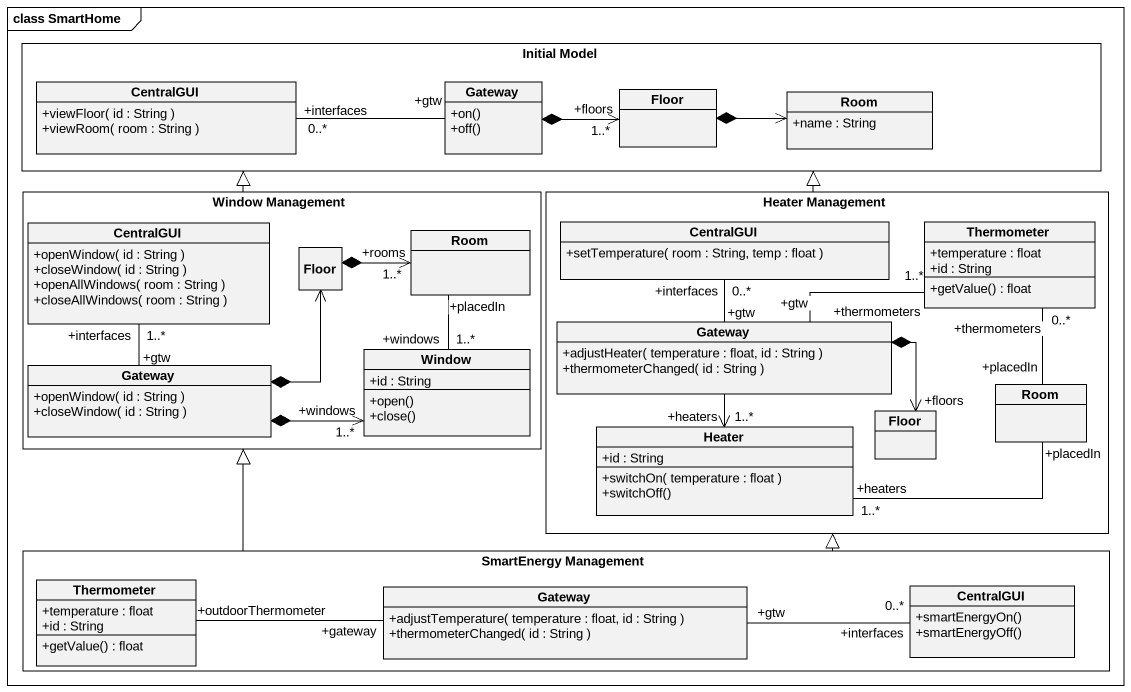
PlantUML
@startuml
mainframe class SmartHome
hide circle
hide empty members
skinparam classAttributeIconSize 0
rectangle "Initial Model" as Initial_Model {
  class CentralGUI {
    +viewFloor( id : String )
    +viewRoom( room : String )
  }
  class Gateway {
    +on()
    +off()
  }
  class Floor
  class Room {
    +name : String
  }
}
rectangle "Window Management" as Window_Management {
  class "CentralGUI" as CentralGUI_2 {
    +openWindow( id : String )
    +closeWindow( id : String )
    +openAllWindows( room : String )
    +closeAllWindows( room : String )
  }
  class "Room" as Room_2
  class "Floor" as Floor_2
  class Window {
    +id : String
    +open()
    +close()
  }
  class "Gateway" as Gateway_3 {
    +openWindow( id : String )
    +closeWindow( id : String )
  }
}
rectangle "Heater Management" as Heater_Management {
  class "CentralGUI" as CentralGUI_3 {
    +setTemperature( room : String, temp : float )
  }
  class Thermometer {
    +temperature : float
    +id : String
    +getValue() : float
  }
  class "Gateway" as Gateway_2 {
    +adjustHeater( temperature : float, id : String )
    +thermometerChanged( id : String )
  }
  class "Room" as Room_3
  class Heater {
    +id : String
    +switchOn( temperature : float )
    +switchOff()
  }
  class "Floor" as Floor_3
}
rectangle "SmartEnergy Management" as SmartEnergy_Management {
  class "Thermometer" as Thermometer_2 {
    +temperature : float
    +id : String
    +getValue() : float
  }
  class "Gateway" as Gateway_4 {
    +adjustTemperature( temperature : float, id : String )
    +thermometerChanged( id : String )
  }
  class "CentralGUI" as CentralGUI_4 {
    +smartEnergyOn()
    +smartEnergyOff()
  }
}
CentralGUI "+interfaces\n0..*" -right- "+gtw" Gateway
Gateway *-right-> "+floors\n1..*" Floor
Floor *-right-> Room
Window_Management -up-|> Initial_Model
CentralGUI_2 "1..*\n+interfaces" -- "+gtw" Gateway_3
Room_2 "+placedIn" -- "+windows\n1..*" Window
Heater_Management -up-|> Initial_Model
CentralGUI_3 "+interfaces\n0..*" -- "+gtw" Gateway_2
Thermometer "+thermometers\n1..*" -left- "+gtw" Gateway_2
Thermometer "+thermometers\n0..*" -- "+placedIn" Room_3
Floor_2 *-right-> "+rooms\n1..*" Room_2
Gateway_2 --> "+heaters\n1..*" Heater
Gateway_2 *-right-> "+floors" Floor_3
Gateway_3 *-up-> Floor_2
Gateway_3 *-right-> "+windows\n1..*" Window
Room_3 "+placedIn" -left- "+heaters\n1..*" Heater
SmartEnergy_Management -up-|> Window_Management
SmartEnergy_Management -up-|> Heater_Management
Gateway_4 "+gateway" -left- "+outdoorThermometer" Thermometer_2
Gateway_4 "+gtw" -right- "+interfaces\n0..*" CentralGUI_4
@enduml
